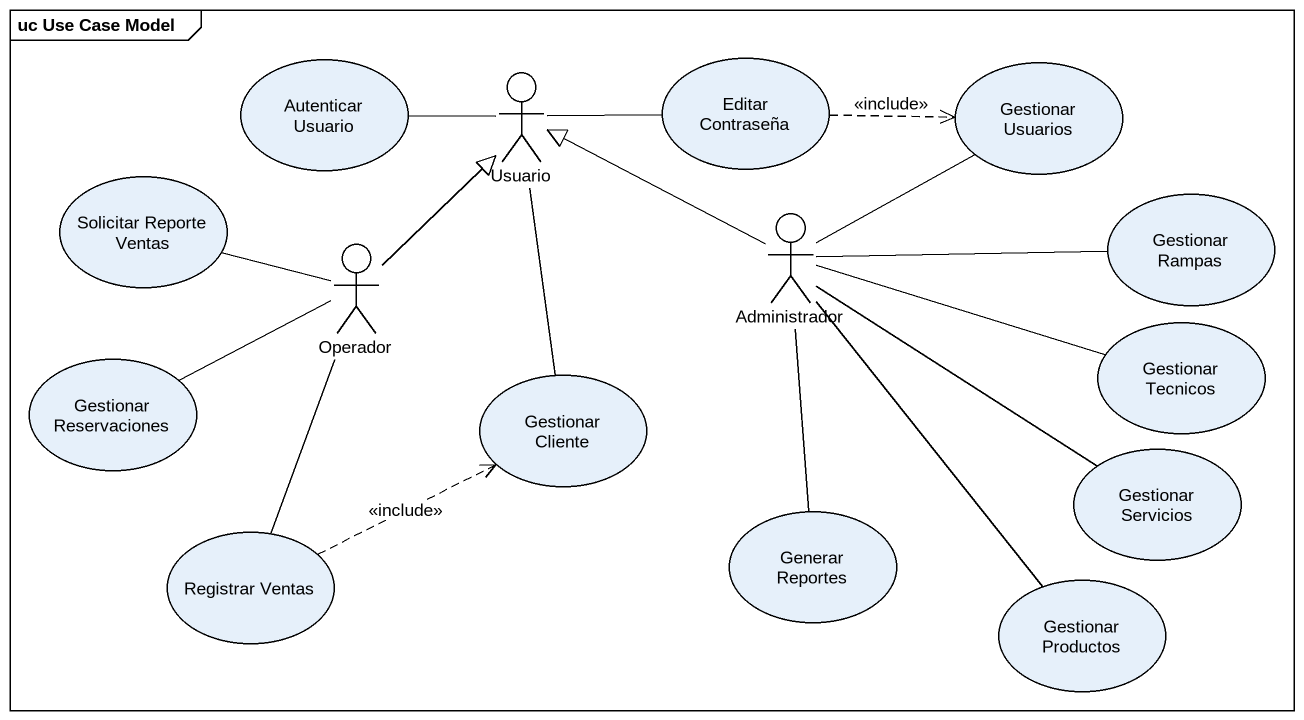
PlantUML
@startuml
mainframe uc Use Case Model
usecase "Autenticar Usuario" as Autenticar_Usuario
actor Usuario
usecase "Editar Contraseña" as Editar_Contraseña
usecase "Gestionar Usuarios" as Gestionar_Usuarios
usecase "Solicitar Reporte Ventas" as Solicitar_Reporte_Ventas
actor Administrador
usecase "Gestionar Rampas" as Gestionar_Rampas
actor Operador
usecase "Gestionar Reservaciones" as Gestionar_Reservaciones
usecase "Gestionar Tecnicos" as Gestionar_Tecnicos
usecase "Gestionar Cliente" as Gestionar_Cliente
usecase "Gestionar Servicios" as Gestionar_Servicios
usecase "Registrar Ventas" as Registrar_Ventas
usecase "Generar Reportes" as Generar_Reportes
usecase "Gestionar Productos" as Gestionar_Productos
Autenticar_Usuario -right- Usuario
Usuario -- Gestionar_Cliente
Editar_Contraseña -left- Usuario
Editar_Contraseña .right.> Gestionar_Usuarios : <<include>>
Gestionar_Usuarios -- Administrador
Administrador -left-|> Usuario
Gestionar_Rampas -left- Administrador
Operador -up-|> Usuario
Operador -left- Solicitar_Reporte_Ventas
Gestionar_Reservaciones -right- Operador
Gestionar_Tecnicos -left- Administrador
Gestionar_Servicios -left- Administrador
Registrar_Ventas -up- Operador
Registrar_Ventas .right.> Gestionar_Cliente : <<include>>
Generar_Reportes -up- Administrador
Gestionar_Productos -up- Administrador
@enduml
